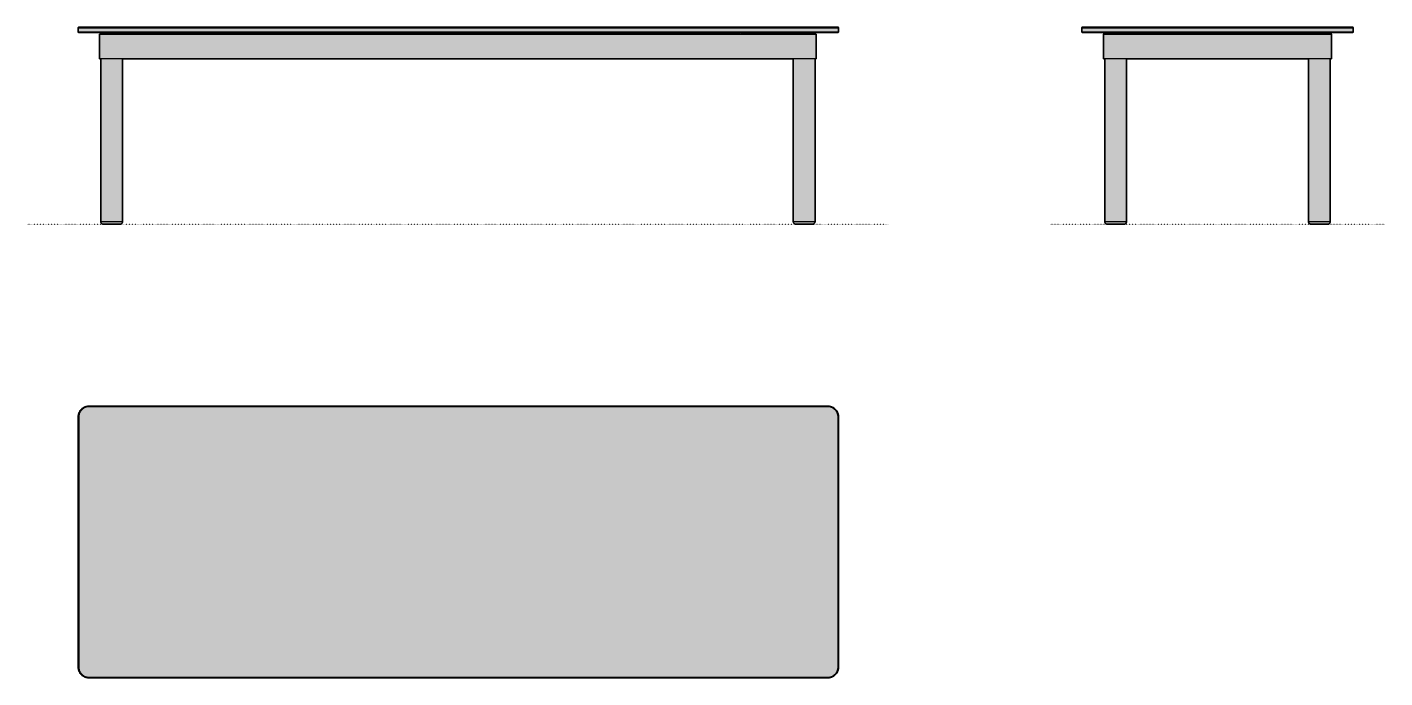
# Model space of a CAD drawing. Header units: millimetres. Extents: x 0 to 2500, y -835 to 363.
import ezdxf

# ---------------------------------------------------------------- set-up
doc = ezdxf.new("R2010")
doc.units = ezdxf.units.MM
doc.linetypes.add('Dots', pattern=[1, 0, -1])
doc.layers.add('Blocks', color=7, linetype='Continuous')
doc.layers.add('Blocks$Fill', color=7, linetype='Continuous', true_color=0xffffff)
for name, color, linetype, lineweight, true_color in [('Blocks$Inner', 7, 'Continuous', 25, 0x007f00), ('Blocks$Outline', 7, 'Continuous', 35, 0xff3f3f), ('Groud', 7, 'Dots', 25, 0x243775)]:
    doc.layers.add(name, color=color, linetype=linetype, lineweight=lineweight, true_color=true_color)

# ---------------------------------------------------------------- blocks, each defined once
blk = doc.blocks.new('Kofi Coffee Table Top')
at = {"layer": 'Blocks$Fill'}
blk.add_hatch(color=256, dxfattribs=at).paths.add_polyline_path([(173.4, -274), (1533.4, -274), (1533.9, -274), (1534.3, -274), (1534.8, -274), (1535.2, -274), (1535.7, -273.9), (1536.2, -273.9), (1536.6, -273.8), (1537.1, -273.7), (1537.5, -273.6), (1538, -273.5), (1538.5, -273.4), (1538.9, -273.3), (1539.4, -273.1), (1539.9, -273), (1540.3, -272.8), (1540.8, -272.6), (1541.3, -272.4), (1541.7, -272.2), (1542.2, -272), (1542.6, -271.8), (1543.1, -271.6), (1543.5, -271.3), (1544, -271), (1544.4, -270.8), (1544.8, -270.5), (1545.2, -270.2), (1545.6, -269.9), (1546.1, -269.6), (1546.4, -269.2), (1546.8, -268.9), (1547.2, -268.5), (1547.6, -268.2), (1547.9, -267.8), (1548.3, -267.4), (1548.6, -267), (1549, -266.6), (1549.3, -266.2), (1549.6, -265.8), (1549.9, -265.4), (1550.2, -265), (1550.5, -264.5), (1550.7, -264.1), (1551, -263.7), (1551.2, -263.2), (1551.4, -262.8), (1551.7, -262.3), (1551.9, -261.9), (1552, -261.4), (1552.2, -260.9), (1552.4, -260.5), (1552.5, -260), (1552.7, -259.5), (1552.8, -259.1), (1552.9, -258.6), (1553, -258.1), (1553.1, -257.7), (1553.2, -257.2), (1553.3, -256.7), (1553.3, -256.3), (1553.4, -255.8), (1553.4, -255.4), (1553.4, -254.9), (1553.4, -254.5), (1553.4, -254), (1553.4, 206), (1553.4, 206.4), (1553.4, 206.9), (1553.4, 207.3), (1553.4, 207.8), (1553.3, 208.2), (1553.3, 208.7), (1553.2, 209.1), (1553.1, 209.6), (1553, 210.1), (1552.9, 210.5), (1552.8, 211), (1552.7, 211.5), (1552.5, 211.9), (1552.4, 212.4), (1552.2, 212.9), (1552, 213.3), (1551.9, 213.8), (1551.7, 214.2), (1551.4, 214.7), (1551.2, 215.2), (1551, 215.6), (1550.7, 216), (1550.5, 216.5), (1550.2, 216.9), (1549.9, 217.3), (1549.6, 217.8), (1549.3, 218.2), (1549, 218.6), (1548.6, 219), (1548.3, 219.4), (1547.9, 219.7), (1547.6, 220.1), (1547.2, 220.5), (1546.8, 220.8), (1546.4, 221.2), (1546.1, 221.5), (1545.6, 221.8), (1545.2, 222.1), (1544.8, 222.4), (1544.4, 222.7), (1544, 223), (1543.5, 223.2), (1543.1, 223.5), (1542.6, 223.7), (1542.2, 224), (1541.7, 224.2), (1541.3, 224.4), (1540.8, 224.6), (1540.3, 224.7), (1539.9, 224.9), (1539.4, 225.1), (1538.9, 225.2), (1538.5, 225.3), (1538, 225.4), (1537.5, 225.5), (1537.1, 225.6), (1536.6, 225.7), (1536.2, 225.8), (1535.7, 225.8), (1535.2, 225.9), (1534.8, 225.9), (1534.3, 225.9), (1533.9, 226), (1533.4, 226), (173.4, 226), (173, 226), (172.6, 225.9), (172.1, 225.9), (171.6, 225.9), (171.2, 225.8), (170.7, 225.8), (170.3, 225.7), (169.8, 225.6), (169.3, 225.5), (168.9, 225.4), (168.4, 225.3), (167.9, 225.2), (167.5, 225.1), (167, 224.9), (166.5, 224.7), (166.1, 224.6), (165.6, 224.4), (165.2, 224.2), (164.7, 224), (164.3, 223.7), (163.8, 223.5), (163.4, 223.2), (162.9, 223), (162.5, 222.7), (162.1, 222.4), (161.7, 222.1), (161.2, 221.8), (160.8, 221.5), (160.4, 221.2), (160.1, 220.8), (159.7, 220.5), (159.3, 220.1), (158.9, 219.7), (158.6, 219.4), (158.2, 219), (157.9, 218.6), (157.6, 218.2), (157.3, 217.8), (157, 217.3), (156.7, 216.9), (156.4, 216.5), (156.2, 216), (155.9, 215.6), (155.7, 215.2), (155.5, 214.7), (155.2, 214.2), (155, 213.8), (154.8, 213.3), (154.7, 212.9), (154.5, 212.4), (154.4, 211.9), (154.2, 211.5), (154.1, 211), (154, 210.5), (153.9, 210.1), (153.8, 209.6), (153.7, 209.1), (153.6, 208.7), (153.6, 208.2), (153.5, 207.8), (153.5, 207.3), (153.5, 206.9), (153.5, 206.4), (153.4, 206), (153.4, -254), (153.5, -254.5), (153.5, -254.9), (153.5, -255.4), (153.5, -255.8), (153.6, -256.3), (153.6, -256.7), (153.7, -257.2), (153.8, -257.7), (153.9, -258.1), (154, -258.6), (154.1, -259.1), (154.2, -259.5), (154.4, -260), (154.5, -260.5), (154.7, -260.9), (154.8, -261.4), (155, -261.9), (155.2, -262.3), (155.5, -262.8), (155.7, -263.2), (155.9, -263.7), (156.2, -264.1), (156.4, -264.5), (156.7, -265), (157, -265.4), (157.3, -265.8), (157.6, -266.2), (157.9, -266.6), (158.2, -267), (158.6, -267.4), (158.9, -267.8), (159.3, -268.2), (159.7, -268.5), (160.1, -268.9), (160.4, -269.2), (160.8, -269.6), (161.2, -269.9), (161.7, -270.2), (162.1, -270.5), (162.5, -270.8), (162.9, -271), (163.4, -271.3), (163.8, -271.6), (164.3, -271.8), (164.7, -272), (165.2, -272.2), (165.6, -272.4), (166.1, -272.6), (166.5, -272.8), (167, -273), (167.5, -273.1), (167.9, -273.3), (168.4, -273.4), (168.9, -273.5), (169.3, -273.6), (169.8, -273.7), (170.3, -273.8), (170.7, -273.9), (171.2, -273.9), (171.6, -274), (172.1, -274), (172.6, -274), (173, -274)], flags=0)
at = {"layer": 'Blocks$Inner'}
for points, weights in [([(173.4, 226), (153.4, 226), (153.4, 206)], [1, 0.707106781187, 1]), ([(1553.4, 206), (1553.4, 226), (1533.4, 226)], [1, 0.707106781186, 1]), ([(173.4, 225), (154.4, 225), (154.4, 206)], [1, 0.707106781187, 1]), ([(1552.4, 206), (1552.4, 225), (1533.4, 225)], [1, 0.707106781186, 1]), ([(153.4, -254), (153.4, -274), (173.4, -274)], [1, 0.707106781187, 1]), ([(154.4, -254), (154.4, -273), (173.4, -273)], [1, 0.707106781187, 1]), ([(1533.4, -273), (1552.4, -273), (1552.4, -254)], [1, 0.707106781187, 1]), ([(1533.4, -274), (1553.4, -274), (1553.4, -254)], [1, 0.707106781187, 1])]:
    blk.add_rational_spline(points, weights, degree=2, dxfattribs=at)
for points in [[(1533.4, 226), (853.4, 226), (173.4, 226)], [(173.4, 226), (173.4, 225.5), (173.4, 225)], [(1533.4, 226), (1533.4, 225.5), (1533.4, 225)], [(153.4, 206), (153.9, 206), (154.4, 206)], [(153.4, 206), (153.4, -24), (153.4, -254)], [(154.4, 206), (154.4, -24), (154.4, -254)], [(1533.4, 225), (853.4, 225), (173.4, 225)], [(1553.4, 206), (1552.9, 206), (1552.4, 206)], [(1552.4, -254), (1552.4, -24), (1552.4, 206)], [(1553.4, -254), (1553.4, -24), (1553.4, 206)], [(154.4, -254), (153.9, -254), (153.4, -254)], [(173.4, -273), (173.4, -273.5), (173.4, -274)], [(173.4, -273), (853.4, -273), (1533.4, -273)], [(173.4, -274), (853.4, -274), (1533.4, -274)], [(1533.4, -274), (1533.4, -273.5), (1533.4, -273)], [(1553.4, -254), (1552.9, -254), (1552.4, -254)]]:
    blk.add_open_spline(points, degree=2, dxfattribs=at)
at = {"layer": 'Blocks$Outline'}
for points in [[(1533.4, 226), (173.4, 226)], [(153.4, 206), (153.4, -254)], [(1553.4, -254), (1553.4, 206)], [(173.4, -274), (1533.4, -274)]]:
    blk.add_lwpolyline(points, dxfattribs=at)
for points, weights in [([(173.4, 226), (153.4, 226), (153.4, 206)], [1, 0.707106781187, 1]), ([(1553.4, 206), (1553.4, 226), (1533.4, 226)], [1, 0.707106781186, 1]), ([(153.4, -254), (153.4, -274), (173.4, -274)], [1, 0.707106781187, 1]), ([(1533.4, -274), (1553.4, -274), (1553.4, -254)], [1, 0.707106781187, 1])]:
    blk.add_rational_spline(points, weights, degree=2, dxfattribs=at)
blk = doc.blocks.new('Kofi Coffee Table Side')
at = {"layer": 'Blocks$Fill'}
h = blk.add_hatch(color=256, dxfattribs=at)
h.paths.add_polyline_path([(510.6, 0), (510.6, 0), (510.6, 0), (510.6, 0), (510.6, 0), (510.6, 0), (510.4, 0), (509.6, 0), (506.2, 0), (495.6, 0), (485, 0), (481.7, 0), (480.9, 0), (480.7, 0), (480.6, 0), (480.6, 0), (480.6, 0), (480.6, 0), (480.6, 0), (480.6, 0), (480.5, 0), (480.4, 0), (480.2, 0), (480.1, 0), (480, 0), (479.9, 0), (479.8, 0.1), (479.7, 0.1), (479.6, 0.1), (479.4, 0.1), (479.3, 0.2), (479.2, 0.2), (479.1, 0.2), (479, 0.3), (478.9, 0.3), (478.7, 0.4), (478.6, 0.4), (478.5, 0.4), (478.4, 0.5), (478.3, 0.6), (478.2, 0.6), (478.1, 0.7), (478, 0.7), (477.8, 0.8), (477.7, 0.9), (477.6, 1), (477.5, 1), (477.4, 1.1), (477.3, 1.2), (477.2, 1.3), (477.1, 1.4), (477, 1.5), (477, 1.6), (476.9, 1.7), (476.8, 1.7), (476.7, 1.8), (476.6, 1.9), (476.5, 2.1), (476.5, 2.2), (476.4, 2.3), (476.3, 2.4), (476.3, 2.5), (476.2, 2.6), (476.1, 2.7), (476.1, 2.8), (476, 2.9), (476, 3), (475.9, 3.2), (475.9, 3.3), (475.8, 3.4), (475.8, 3.5), (475.8, 3.6), (475.7, 3.7), (475.7, 3.9), (475.7, 4), (475.7, 4.1), (475.6, 4.2), (475.6, 4.3), (475.6, 4.4), (475.6, 4.6), (475.6, 4.7), (475.6, 4.8), (475.6, 4.9), (475.6, 5), (475.6, 5), (475.6, 5), (475.6, 5), (475.6, 5), (475.6, 5), (475.6, 5), (475.6, 5), (475.6, 5), (475.6, 5), (475.6, 304.8), (308.1, 304.8), (140.5, 304.8), (140.5, 5), (140.5, 4.9), (140.5, 4.8), (140.5, 4.7), (140.5, 4.6), (140.5, 4.4), (140.5, 4.3), (140.5, 4.2), (140.5, 4.1), (140.4, 4), (140.4, 3.9), (140.4, 3.7), (140.3, 3.6), (140.3, 3.5), (140.3, 3.4), (140.2, 3.3), (140.2, 3.2), (140.1, 3), (140.1, 2.9), (140, 2.8), (140, 2.7), (139.9, 2.6), (139.9, 2.5), (139.8, 2.4), (139.7, 2.3), (139.7, 2.2), (139.6, 2.1), (139.5, 1.9), (139.4, 1.8), (139.3, 1.7), (139.3, 1.7), (139.2, 1.6), (139.1, 1.5), (139, 1.4), (138.9, 1.3), (138.8, 1.2), (138.7, 1.1), (138.6, 1), (138.5, 1), (138.4, 0.9), (138.3, 0.8), (138.2, 0.7), (138.1, 0.7), (137.9, 0.6), (137.8, 0.6), (137.7, 0.5), (137.6, 0.4), (137.5, 0.4), (137.4, 0.4), (137.3, 0.3), (137.1, 0.3), (137, 0.2), (136.9, 0.2), (136.8, 0.2), (136.7, 0.1), (136.6, 0.1), (136.4, 0.1), (136.3, 0.1), (136.2, 0), (136.1, 0), (136, 0), (135.9, 0), (135.8, 0), (135.6, 0), (135.5, 0), (135.5, 0), (135.5, 0), (135.5, 0), (135.5, 0), (135.5, 0), (135.3, 0), (134.5, 0), (131.1, 0), (120.5, 0), (109.9, 0), (106.6, 0), (105.8, 0), (105.6, 0), (105.6, 0), (105.5, 0), (105.5, 0), (105.5, 0), (105.5, 0), (105.5, 0), (105.4, 0), (105.3, 0), (105.2, 0), (105.1, 0), (104.9, 0), (104.8, 0), (104.7, 0.1), (104.6, 0.1), (104.5, 0.1), (104.4, 0.1), (104.2, 0.2), (104.1, 0.2), (104, 0.2), (103.9, 0.3), (103.8, 0.3), (103.7, 0.4), (103.5, 0.4), (103.4, 0.4), (103.3, 0.5), (103.2, 0.6), (103.1, 0.6), (103, 0.7), (102.9, 0.7), (102.8, 0.8), (102.7, 0.9), (102.6, 1), (102.5, 1), (102.4, 1.1), (102.3, 1.2), (102.2, 1.3), (102.1, 1.4), (102, 1.5), (101.9, 1.6), (101.8, 1.7), (101.7, 1.7), (101.6, 1.8), (101.5, 1.9), (101.5, 2.1), (101.4, 2.2), (101.3, 2.3), (101.2, 2.4), (101.2, 2.5), (101.1, 2.6), (101.1, 2.7), (101, 2.8), (101, 2.9), (100.9, 3), (100.9, 3.2), (100.8, 3.3), (100.8, 3.4), (100.7, 3.5), (100.7, 3.6), (100.7, 3.7), (100.6, 3.9), (100.6, 4), (100.6, 4.1), (100.6, 4.2), (100.5, 4.3), (100.5, 4.4), (100.5, 4.6), (100.5, 4.7), (100.5, 4.8), (100.5, 4.9), (100.5, 5), (100.5, 5), (100.5, 5), (100.5, 5), (100.5, 5), (100.5, 5), (100.5, 5), (100.5, 5), (100.5, 5), (100.5, 5), (100.5, 304.8), (98.1, 304.8), (98.1, 349.8), (98.6, 349.8), (98.6, 352.3), (98.6, 352.3), (98.6, 352.3), (98.6, 352.3), (98.6, 352.3), (98.6, 352.3), (98.6, 352.4), (98.6, 352.4), (98.6, 352.4), (98.6, 352.4), (98.6, 352.4), (98.6, 352.4), (98.6, 352.4), (98.6, 352.4), (98.6, 352.5), (98.6, 352.5), (98.6, 352.5), (98.6, 352.5), (98.6, 352.5), (98.6, 352.5), (98.6, 352.5), (98.6, 352.5), (98.6, 352.5), (98.7, 352.6), (98.7, 352.6), (98.7, 352.6), (98.7, 352.6), (98.7, 352.6), (98.7, 352.6), (98.7, 352.6), (98.7, 352.6), (98.7, 352.6), (98.7, 352.6), (98.7, 352.7), (98.7, 352.7), (98.8, 352.7), (98.8, 352.7), (98.8, 352.7), (98.8, 352.7), (98.8, 352.7), (98.8, 352.7), (98.8, 352.7), (98.8, 352.7), (98.8, 352.7), (98.8, 352.7), (98.8, 352.7), (98.9, 352.7), (98.9, 352.7), (98.9, 352.8), (98.9, 352.8), (98.9, 352.8), (98.9, 352.8), (98.9, 352.8), (98.9, 352.8), (98.9, 352.8), (99, 352.8), (99, 352.8), (99, 352.8), (99, 352.8), (99, 352.8), (99, 352.8), (99, 352.8), (99, 352.8), (99, 352.8), (99.1, 352.8), (78.1, 352.8), (64.6, 352.8), (60.4, 352.8), (59.4, 352.8), (59.2, 352.8), (59.1, 352.8), (59.1, 352.8), (59.1, 352.8), (59.1, 352.8), (59.1, 352.8), (58.1, 353.8), (58.1, 361.8), (59.1, 362.8), (59.1, 362.8), (59.1, 362.8), (59.1, 362.8), (59.1, 362.8), (59.2, 362.8), (59.4, 362.8), (60.4, 362.8), (64.6, 362.8), (78.1, 362.8), (538.1, 362.8), (551.5, 362.8), (555.7, 362.8), (556.8, 362.8), (557, 362.8), (557.1, 362.8), (557.1, 362.8), (557.1, 362.8), (557.1, 362.8), (557.1, 362.8), (558.1, 361.8), (558.1, 353.8), (557.1, 352.8), (557.1, 352.8), (557.1, 352.8), (557.1, 352.8), (557.1, 352.8), (557, 352.8), (556.8, 352.8), (555.7, 352.8), (551.5, 352.8), (538.1, 352.8), (517.1, 352.8), (517.1, 352.8), (517.1, 352.8), (517.1, 352.8), (517.1, 352.8), (517.2, 352.8), (517.2, 352.8), (517.2, 352.8), (517.2, 352.8), (517.2, 352.8), (517.2, 352.8), (517.2, 352.8), (517.2, 352.8), (517.2, 352.8), (517.3, 352.8), (517.3, 352.8), (517.3, 352.8), (517.3, 352.7), (517.3, 352.7), (517.3, 352.7), (517.3, 352.7), (517.3, 352.7), (517.3, 352.7), (517.3, 352.7), (517.4, 352.7), (517.4, 352.7), (517.4, 352.7), (517.4, 352.7), (517.4, 352.7), (517.4, 352.7), (517.4, 352.7), (517.4, 352.7), (517.4, 352.6), (517.4, 352.6), (517.4, 352.6), (517.5, 352.6), (517.5, 352.6), (517.5, 352.6), (517.5, 352.6), (517.5, 352.6), (517.5, 352.6), (517.5, 352.6), (517.5, 352.5), (517.5, 352.5), (517.5, 352.5), (517.5, 352.5), (517.5, 352.5), (517.5, 352.5), (517.5, 352.5), (517.5, 352.5), (517.6, 352.5), (517.6, 352.4), (517.6, 352.4), (517.6, 352.4), (517.6, 352.4), (517.6, 352.4), (517.6, 352.4), (517.6, 352.4), (517.6, 352.4), (517.6, 352.3), (517.6, 352.3), (517.6, 352.3), (517.6, 352.3), (517.6, 352.3), (517.6, 352.3), (517.6, 349.8), (518.1, 349.8), (518.1, 304.8), (515.6, 304.8), (515.6, 5), (515.6, 4.9), (515.6, 4.8), (515.6, 4.7), (515.6, 4.6), (515.6, 4.4), (515.6, 4.3), (515.6, 4.2), (515.5, 4.1), (515.5, 4), (515.5, 3.9), (515.5, 3.7), (515.4, 3.6), (515.4, 3.5), (515.3, 3.4), (515.3, 3.3), (515.3, 3.2), (515.2, 3), (515.2, 2.9), (515.1, 2.8), (515.1, 2.7), (515, 2.6), (514.9, 2.5), (514.9, 2.4), (514.8, 2.3), (514.7, 2.2), (514.7, 2.1), (514.6, 1.9), (514.5, 1.8), (514.4, 1.7), (514.3, 1.7), (514.2, 1.6), (514.2, 1.5), (514.1, 1.4), (514, 1.3), (513.9, 1.2), (513.8, 1.1), (513.7, 1), (513.6, 1), (513.5, 0.9), (513.4, 0.8), (513.2, 0.7), (513.1, 0.7), (513, 0.6), (512.9, 0.6), (512.8, 0.5), (512.7, 0.4), (512.6, 0.4), (512.5, 0.4), (512.3, 0.3), (512.2, 0.3), (512.1, 0.2), (512, 0.2), (511.9, 0.2), (511.8, 0.1), (511.6, 0.1), (511.5, 0.1), (511.4, 0.1), (511.3, 0), (511.2, 0), (511.1, 0), (511, 0), (510.8, 0), (510.7, 0)], flags=0)
h.paths.add_polyline_path([(104.6, 352.3), (104.6, 349.8), (308.1, 349.8), (511.6, 349.8), (511.6, 352.3), (511.6, 352.3), (511.6, 352.3), (511.6, 352.3), (511.6, 352.3), (511.6, 352.3), (511.6, 352.4), (511.6, 352.4), (511.6, 352.4), (511.6, 352.4), (511.6, 352.4), (511.6, 352.4), (511.6, 352.4), (511.6, 352.4), (511.6, 352.5), (511.6, 352.5), (511.6, 352.5), (511.6, 352.5), (511.6, 352.5), (511.6, 352.5), (511.6, 352.5), (511.6, 352.5), (511.6, 352.5), (511.7, 352.6), (511.7, 352.6), (511.7, 352.6), (511.7, 352.6), (511.7, 352.6), (511.7, 352.6), (511.7, 352.6), (511.7, 352.6), (511.7, 352.6), (511.7, 352.6), (511.7, 352.7), (511.7, 352.7), (511.8, 352.7), (511.8, 352.7), (511.8, 352.7), (511.8, 352.7), (511.8, 352.7), (511.8, 352.7), (511.8, 352.7), (511.8, 352.7), (511.8, 352.7), (511.8, 352.7), (511.8, 352.7), (511.9, 352.7), (511.9, 352.7), (511.9, 352.8), (511.9, 352.8), (511.9, 352.8), (511.9, 352.8), (511.9, 352.8), (511.9, 352.8), (511.9, 352.8), (512, 352.8), (512, 352.8), (512, 352.8), (512, 352.8), (512, 352.8), (512, 352.8), (512, 352.8), (512, 352.8), (512, 352.8), (512.1, 352.8), (104.1, 352.8), (104.1, 352.8), (104.1, 352.8), (104.1, 352.8), (104.1, 352.8), (104.2, 352.8), (104.2, 352.8), (104.2, 352.8), (104.2, 352.8), (104.2, 352.8), (104.2, 352.8), (104.2, 352.8), (104.2, 352.8), (104.2, 352.8), (104.3, 352.8), (104.3, 352.8), (104.3, 352.8), (104.3, 352.7), (104.3, 352.7), (104.3, 352.7), (104.3, 352.7), (104.3, 352.7), (104.3, 352.7), (104.3, 352.7), (104.4, 352.7), (104.4, 352.7), (104.4, 352.7), (104.4, 352.7), (104.4, 352.7), (104.4, 352.7), (104.4, 352.7), (104.4, 352.7), (104.4, 352.6), (104.4, 352.6), (104.4, 352.6), (104.5, 352.6), (104.5, 352.6), (104.5, 352.6), (104.5, 352.6), (104.5, 352.6), (104.5, 352.6), (104.5, 352.6), (104.5, 352.5), (104.5, 352.5), (104.5, 352.5), (104.5, 352.5), (104.5, 352.5), (104.5, 352.5), (104.5, 352.5), (104.5, 352.5), (104.6, 352.5), (104.6, 352.4), (104.6, 352.4), (104.6, 352.4), (104.6, 352.4), (104.6, 352.4), (104.6, 352.4), (104.6, 352.4), (104.6, 352.4), (104.6, 352.3), (104.6, 352.3), (104.6, 352.3), (104.6, 352.3), (104.6, 352.3)], flags=0)
at = {"layer": 'Blocks$Inner'}
for points, weights in [([(58.1, 361.8), (58.1, 361.8), (78.1, 361.8)], [1, 0.707106781187, 1]), ([(78.1, 353.8), (58.1, 353.8), (58.1, 353.8)], [1, 0.707106781187, 1]), ([(59.1, 362.8), (59.1, 362.8), (78.1, 362.8)], [1, 0.707106781187, 1]), ([(78.1, 352.8), (59.1, 352.8), (59.1, 352.8)], [1, 0.707106781187, 1]), ([(98.6, 352.3), (98.6, 352.3), (101.6, 352.3)], [1, 0.707106781186, 1]), ([(101.6, 352.8), (101.6, 352.8), (101.6, 352.3)], [1, 0.707106781187, 1]), ([(101.6, 352.3), (104.6, 352.3), (104.6, 352.3)], [1, 0.707106781186, 1]), ([(511.6, 352.3), (511.6, 352.3), (514.6, 352.3)], [1, 0.707106781187, 1]), ([(514.6, 352.3), (514.6, 352.8), (514.6, 352.8)], [1, 0.707106781187, 1]), ([(514.6, 352.3), (517.6, 352.3), (517.6, 352.3)], [1, 0.707106781187, 1]), ([(538.1, 362.8), (557.1, 362.8), (557.1, 362.8)], [1, 0.707106781186, 1]), ([(538.1, 361.8), (558.1, 361.8), (558.1, 361.8)], [1, 0.707106781186, 1]), ([(558.1, 353.8), (558.1, 353.8), (538.1, 353.8)], [1, 0.707106781186, 1]), ([(557.1, 352.8), (557.1, 352.8), (538.1, 352.8)], [1, 0.707106781186, 1]), ([(100.5, 5), (100.5, 5), (100.5, 5)], [1, 0.987715745892, 0.976461921234]), ([(100.5, 5), (100.5, 5), (120.5, 5)], [1, 0.707106781187, 1]), ([(120.5, 0), (105.5, 0), (105.5, 0)], [1, 0.707106781187, 1]), ([(120.5, 5), (140.5, 5), (140.5, 5)], [1, 0.707106781187, 1]), ([(135.5, 0), (135.5, 0), (120.5, 0)], [1, 0.707106781187, 1]), ([(475.6, 5), (475.6, 5), (475.6, 5)], [1, 0.987672213761, 0.976382173047]), ([(475.6, 5), (475.6, 5), (495.6, 5)], [1, 0.707106781187, 1]), ([(495.6, 0), (480.6, 0), (480.6, 0)], [1, 0.707106781187, 1]), ([(495.6, 5), (515.6, 5), (515.6, 5)], [1, 0.707106781187, 1]), ([(510.6, 0), (510.6, 0), (495.6, 0)], [1, 0.707106781187, 1])]:
    blk.add_rational_spline(points, weights, degree=2, dxfattribs=at)
for points in [[(58.1, 361.8), (58.6, 362.3), (59.1, 362.8)], [(58.1, 353.8), (58.1, 357.8), (58.1, 361.8)], [(59.1, 352.8), (58.6, 353.3), (58.1, 353.8)], [(78.1, 362.8), (308.1, 362.8), (538.1, 362.8)], [(78.1, 361.8), (308.1, 361.8), (538.1, 361.8)], [(538.1, 353.8), (308.1, 353.8), (78.1, 353.8)], [(99.1, 352.8), (88.6, 352.8), (78.1, 352.8)], [(98.6, 349.8), (98.6, 351), (98.6, 352.3)], [(99.1, 352.8), (101.6, 352.8), (104.1, 352.8)], [(512.1, 352.8), (308.1, 352.8), (104.1, 352.8)], [(104.6, 352.3), (104.6, 351), (104.6, 349.8)], [(511.6, 352.3), (511.6, 351), (511.6, 349.8)], [(517.1, 352.8), (514.6, 352.8), (512.1, 352.8)], [(538.1, 352.8), (527.6, 352.8), (517.1, 352.8)], [(517.6, 352.3), (517.6, 351), (517.6, 349.8)], [(557.1, 362.8), (557.6, 362.3), (558.1, 361.8)], [(558.1, 353.8), (557.6, 353.3), (557.1, 352.8)], [(558.1, 361.8), (558.1, 357.8), (558.1, 353.8)], [(98.1, 304.8), (98.1, 327.3), (98.1, 349.8)], [(98.1, 349.8), (98.3, 349.8), (98.6, 349.8)], [(98.6, 349.8), (101.6, 349.8), (104.6, 349.8)], [(104.6, 349.8), (206.3, 349.8), (308.1, 349.8)], [(308.1, 349.8), (409.8, 349.8), (511.6, 349.8)], [(511.6, 349.8), (514.6, 349.8), (517.6, 349.8)], [(517.6, 349.8), (517.8, 349.8), (518.1, 349.8)], [(518.1, 349.8), (518.1, 327.3), (518.1, 304.8)], [(100.5, 304.8), (99.3, 304.8), (98.1, 304.8)], [(100.5, 5), (100.5, 154.9), (100.5, 304.8)], [(140.5, 304.8), (120.5, 304.8), (100.5, 304.8)], [(140.5, 5), (140.5, 154.9), (140.5, 304.8)], [(308.1, 304.8), (224.3, 304.8), (140.5, 304.8)], [(475.6, 304.8), (391.8, 304.8), (308.1, 304.8)], [(475.6, 5), (475.6, 154.9), (475.6, 304.8)], [(515.6, 304.8), (495.6, 304.8), (475.6, 304.8)], [(515.6, 304.8), (515.6, 154.9), (515.6, 5)], [(518.1, 304.8), (516.8, 304.8), (515.6, 304.8)]]:
    blk.add_open_spline(points, degree=2, dxfattribs=at)
for points, weights, knots in [([(98.6, 352.3), (98.6, 352.5), (98.7, 352.6), (98.9, 352.8), (99.1, 352.8)], [1, 0.853553390593, 0.853553390593, 0.853553390593, 0.999884884291], [413.9470019, 413.9470019, 413.9470019, 414.3612969, 414.3612969, 414.775429, 414.775429, 414.775429]), ([(104.1, 352.8), (104.3, 352.8), (104.4, 352.6), (104.6, 352.5), (104.6, 352.3)], [1, 0.853553390593, 0.853553390593, 0.853553390593, 1], [419.775707, 419.775707, 419.775707, 420.1899206, 420.1899206, 420.6041341, 420.6041341, 420.6041341]), ([(512.1, 352.8), (511.9, 352.8), (511.7, 352.6), (511.6, 352.5), (511.6, 352.3)], [1, 0.853553390593, 0.853553390593, 0.853553390593, 1], [584.5342784, 584.5342784, 584.5342784, 584.948492, 584.948492, 585.3627055, 585.3627055, 585.3627055]), ([(517.1, 352.8), (517.3, 352.8), (517.4, 352.6), (517.6, 352.5), (517.6, 352.3)], [1, 0.853553390593, 0.853553390593, 0.853553390593, 1], [0, 0, 0, 0.4142136, 0.4142136, 0.8284271, 0.8284271, 0.8284271]), ([(105.5, 0), (103.5, 0), (102, 1.5), (100.5, 2.9), (100.5, 5)], [1, 0.853553390593, 0.853553390593, 0.853553390593, 1], [55.407863, 55.407863, 55.407863, 59.549999, 59.549999, 63.692135, 63.692135, 63.692135]), ([(105.5, 0), (103.4, 0), (102, 1.5), (100.5, 2.9), (100.5, 5)], [1, 0.853553390593, 0.853553390593, 0.853553390593, 1], [-8.284271, -8.284271, -8.284271, -4.142136, -4.142136, 0, 0, 0]), ([(140.5, 5), (140.5, 2.9), (139.1, 1.5), (137.6, 0), (135.5, 0)], [1, 0.853553390593, 0.853553390593, 0.853553390593, 1], [0, 0, 0, 4.142136, 4.142136, 8.284271, 8.284271, 8.284271]), ([(480.6, 0), (478.5, 0), (477, 1.5), (475.6, 2.9), (475.6, 5)], [1, 0.853553390593, 0.853553390593, 0.853553390593, 1], [-8.284271, -8.284271, -8.284271, -4.142136, -4.142136, 0, 0, 0]), ([(480.6, 0), (478.5, 0), (477.1, 1.5), (475.6, 2.9), (475.6, 5)], [1, 0.853553390593, 0.853553390593, 0.853553390593, 1], [355.200757, 355.200757, 355.200757, 359.342892, 359.342892, 363.485028, 363.485028, 363.485028]), ([(515.6, 5), (515.6, 2.9), (514.2, 1.5), (512.7, 0), (510.6, 0)], [1, 0.853553390593, 0.853553390593, 0.853553390593, 1], [299.792893, 299.792893, 299.792893, 303.935029, 303.935029, 308.077164, 308.077164, 308.077164])]:
    blk.add_rational_spline(points, weights, degree=2, knots=knots, dxfattribs=at)
at = {"layer": 'Blocks$Outline'}
for points in [[(58.1, 361.8), (59.1, 362.8)], [(58.1, 353.8), (58.1, 361.8)], [(59.1, 352.8), (58.1, 353.8)], [(78.1, 362.8), (538.1, 362.8)], [(99.1, 352.8), (78.1, 352.8)], [(98.6, 349.8), (98.6, 352.3)], [(512.1, 352.8), (104.1, 352.8)], [(104.6, 352.3), (104.6, 349.8)], [(511.6, 349.8), (511.6, 352.3)], [(538.1, 352.8), (517.1, 352.8)], [(517.6, 352.3), (517.6, 349.8)], [(557.1, 362.8), (558.1, 361.8)], [(558.1, 353.8), (557.1, 352.8)], [(558.1, 361.8), (558.1, 353.8)], [(98.1, 304.8), (98.1, 349.8)], [(98.1, 349.8), (98.6, 349.8)], [(104.6, 349.8), (308.1, 349.8)], [(308.1, 349.8), (511.6, 349.8)], [(517.6, 349.8), (518.1, 349.8)], [(518.1, 349.8), (518.1, 304.8)], [(100.5, 304.8), (98.1, 304.8)], [(100.5, 5), (100.5, 304.8)], [(308.1, 304.8), (140.5, 304.8)], [(140.5, 304.8), (140.5, 5)], [(475.6, 304.8), (308.1, 304.8)], [(475.6, 5), (475.6, 304.8)], [(518.1, 304.8), (515.6, 304.8)], [(515.6, 304.8), (515.6, 5)]]:
    blk.add_lwpolyline(points, dxfattribs=at)
for points, weights in [([(59.1, 362.8), (59.1, 362.8), (78.1, 362.8)], [1, 0.707106781187, 1]), ([(78.1, 352.8), (59.1, 352.8), (59.1, 352.8)], [1, 0.707106781187, 1]), ([(538.1, 362.8), (557.1, 362.8), (557.1, 362.8)], [1, 0.707106781186, 1]), ([(557.1, 352.8), (557.1, 352.8), (538.1, 352.8)], [1, 0.707106781186, 1]), ([(100.5, 5), (100.5, 5), (100.5, 5)], [1, 0.987715745892, 0.976461921234]), ([(120.5, 0), (105.5, 0), (105.5, 0)], [1, 0.707106781187, 1]), ([(105.5, 0), (105.5, 0), (105.5, 0)], [1, 0.998494700581, 0.997004873875]), ([(135.5, 0), (135.5, 0), (120.5, 0)], [1, 0.707106781187, 1]), ([(475.6, 5), (475.6, 5), (475.6, 5)], [1, 0.987672213761, 0.976382173047]), ([(495.6, 0), (480.6, 0), (480.6, 0)], [1, 0.707106781187, 1]), ([(480.6, 0), (480.6, 0), (480.6, 0)], [1, 0.998494700581, 0.997004873874]), ([(510.6, 0), (510.6, 0), (495.6, 0)], [1, 0.707106781187, 1])]:
    blk.add_rational_spline(points, weights, degree=2, dxfattribs=at)
for points, weights, knots in [([(98.6, 352.3), (98.6, 352.5), (98.7, 352.6), (98.9, 352.8), (99.1, 352.8)], [1, 0.853553390593, 0.853553390593, 0.853553390593, 0.982063930497], [0, 0, 0, 0.4142136, 0.4142136, 0.8022335, 0.8022335, 0.8022335]), ([(104.1, 352.8), (104.3, 352.8), (104.4, 352.6), (104.6, 352.5), (104.6, 352.3)], [0.982266230893, 0.853553390593, 0.853553390593, 0.853553390593, 1], [0.0258883, 0.0258883, 0.0258883, 0.4142136, 0.4142136, 0.8284271, 0.8284271, 0.8284271]), ([(511.6, 352.3), (511.6, 352.5), (511.7, 352.6), (511.9, 352.8), (512.1, 352.8)], [1, 0.853553390593, 0.853553390593, 0.853553390593, 0.982266230889], [0, 0, 0, 0.4142136, 0.4142136, 0.8025388, 0.8025388, 0.8025388]), ([(517.1, 352.8), (517.3, 352.8), (517.4, 352.6), (517.6, 352.5), (517.6, 352.3)], [0.981885640999, 0.853553390593, 0.853553390593, 0.853553390593, 1], [0.0264629, 0.0264629, 0.0264629, 0.4142136, 0.4142136, 0.8284271, 0.8284271, 0.8284271]), ([(105.5, 0), (103.4, 0), (102, 1.5), (100.5, 2.9), (100.5, 5)], [1, 0.853553390593, 0.853553390593, 0.853553390593, 1], [-8.284271, -8.284271, -8.284271, -4.142136, -4.142136, 0, 0, 0]), ([(140.5, 5), (140.5, 2.9), (139.1, 1.5), (137.6, 0), (135.5, 0)], [1, 0.853553390593, 0.853553390593, 0.853553390593, 1], [0, 0, 0, 4.142136, 4.142136, 8.284271, 8.284271, 8.284271]), ([(480.6, 0), (478.5, 0), (477, 1.5), (475.6, 2.9), (475.6, 5)], [1, 0.853553390593, 0.853553390593, 0.853553390593, 1], [-8.284271, -8.284271, -8.284271, -4.142136, -4.142136, 0, 0, 0]), ([(515.6, 5), (515.6, 2.9), (514.2, 1.5), (512.7, 0), (510.6, 0)], [1, 0.853553390593, 0.853553390593, 0.853553390593, 1], [0, 0, 0, 4.142136, 4.142136, 8.284271, 8.284271, 8.284271])]:
    blk.add_rational_spline(points, weights, degree=2, knots=knots, dxfattribs=at)
blk = doc.blocks.new('Kofi Coffee Table Front')
at = {"layer": 'Blocks$Fill'}
h = blk.add_hatch(color=256, dxfattribs=at)
h.paths.add_polyline_path([(1494, 353.8), (1494, 361.8), (1493, 362.8), (1493, 362.8), (1493, 362.8), (1493, 362.8), (1493, 362.8), (1493, 362.8), (1492.7, 362.8), (1491.7, 362.8), (1487.5, 362.8), (1474, 362.8), (114, 362.8), (100.6, 362.8), (96.4, 362.8), (95.4, 362.8), (95.1, 362.8), (95.1, 362.8), (95, 362.8), (95, 362.8), (95, 362.8), (95, 362.8), (94, 361.8), (94, 353.8), (95, 352.8), (95, 352.8), (95, 352.8), (95, 352.8), (95.1, 352.8), (95.1, 352.8), (95.4, 352.8), (96.4, 352.8), (100.6, 352.8), (114, 352.8), (270.5, 352.8), (270.5, 352.8), (270.5, 352.8), (270.5, 352.8), (270.5, 352.8), (270.5, 352.8), (270.5, 352.8), (270.4, 352.8), (270.4, 352.8), (270.4, 352.8), (270.4, 352.8), (270.4, 352.8), (270.4, 352.8), (270.4, 352.8), (270.4, 352.8), (270.3, 352.8), (270.3, 352.8), (270.3, 352.7), (270.3, 352.7), (270.3, 352.7), (270.3, 352.7), (270.3, 352.7), (270.3, 352.7), (270.3, 352.7), (270.3, 352.7), (270.2, 352.7), (270.2, 352.7), (270.2, 352.7), (270.2, 352.7), (270.2, 352.7), (270.2, 352.7), (270.2, 352.6), (270.2, 352.6), (270.2, 352.6), (270.2, 352.6), (270.2, 352.6), (270.1, 352.6), (270.1, 352.6), (270.1, 352.6), (270.1, 352.6), (270.1, 352.6), (270.1, 352.5), (270.1, 352.5), (270.1, 352.5), (270.1, 352.5), (270.1, 352.5), (270.1, 352.5), (270.1, 352.5), (270.1, 352.5), (270.1, 352.5), (270.1, 352.4), (270.1, 352.4), (270.1, 352.4), (270.1, 352.4), (270.1, 352.4), (270, 352.4), (270, 352.4), (270, 352.4), (270, 352.4), (270, 352.3), (270, 352.3), (270, 352.3), (270, 352.3), (270, 352.3), (270, 352.3), (270, 349.8), (133, 349.8), (133, 304.8), (135.6, 304.8), (135.6, 5), (135.6, 4.9), (135.6, 4.8), (135.6, 4.7), (135.6, 4.6), (135.6, 4.4), (135.6, 4.3), (135.6, 4.2), (135.6, 4.1), (135.7, 4), (135.7, 3.9), (135.7, 3.7), (135.8, 3.6), (135.8, 3.5), (135.8, 3.4), (135.9, 3.3), (135.9, 3.2), (136, 3), (136, 2.9), (136.1, 2.8), (136.1, 2.7), (136.2, 2.6), (136.2, 2.5), (136.3, 2.4), (136.4, 2.3), (136.4, 2.2), (136.5, 2.1), (136.6, 1.9), (136.7, 1.8), (136.8, 1.7), (136.8, 1.7), (136.9, 1.6), (137, 1.5), (137.1, 1.4), (137.2, 1.3), (137.3, 1.2), (137.4, 1.1), (137.5, 1), (137.6, 1), (137.7, 0.9), (137.8, 0.8), (137.9, 0.7), (138, 0.7), (138.1, 0.6), (138.3, 0.6), (138.4, 0.5), (138.5, 0.4), (138.6, 0.4), (138.7, 0.4), (138.8, 0.3), (138.9, 0.3), (139.1, 0.2), (139.2, 0.2), (139.3, 0.2), (139.4, 0.1), (139.5, 0.1), (139.6, 0.1), (139.8, 0.1), (139.9, 0), (140, 0), (140.1, 0), (140.2, 0), (140.3, 0), (140.4, 0), (140.6, 0), (140.6, 0), (170.6, 0), (170.6, 0), (170.7, 0), (170.8, 0), (170.9, 0), (171, 0), (171.1, 0), (171.2, 0), (171.4, 0.1), (171.5, 0.1), (171.6, 0.1), (171.7, 0.1), (171.8, 0.2), (171.9, 0.2), (172.1, 0.2), (172.2, 0.3), (172.3, 0.3), (172.4, 0.4), (172.5, 0.4), (172.6, 0.4), (172.7, 0.5), (172.9, 0.6), (173, 0.6), (173.1, 0.7), (173.2, 0.7), (173.3, 0.8), (173.4, 0.9), (173.5, 1), (173.6, 1), (173.7, 1.1), (173.8, 1.2), (173.9, 1.3), (174, 1.4), (174.1, 1.5), (174.2, 1.6), (174.3, 1.7), (174.4, 1.7), (174.4, 1.8), (174.5, 1.9), (174.6, 2.1), (174.7, 2.2), (174.7, 2.3), (174.8, 2.4), (174.9, 2.5), (174.9, 2.6), (175, 2.7), (175.1, 2.8), (175.1, 2.9), (175.2, 3), (175.2, 3.2), (175.3, 3.3), (175.3, 3.4), (175.3, 3.5), (175.4, 3.6), (175.4, 3.7), (175.4, 3.9), (175.5, 4), (175.5, 4.1), (175.5, 4.2), (175.5, 4.3), (175.5, 4.4), (175.5, 4.6), (175.5, 4.7), (175.6, 4.8), (175.6, 4.9), (175.6, 5), (175.6, 304.8), (493, 304.8), (593.3, 304.8), (693.6, 304.8), (793, 304.8), (892.5, 304.8), (992.7, 304.8), (1093, 304.8), (1410.6, 304.8), (1410.6, 5), (1410.6, 4.9), (1410.6, 4.8), (1410.6, 4.7), (1410.6, 4.6), (1410.6, 4.4), (1410.6, 4.3), (1410.6, 4.2), (1410.7, 4.1), (1410.7, 4), (1410.7, 3.9), (1410.7, 3.7), (1410.8, 3.6), (1410.8, 3.5), (1410.8, 3.4), (1410.9, 3.3), (1410.9, 3.2), (1411, 3), (1411, 2.9), (1411.1, 2.8), (1411.1, 2.7), (1411.2, 2.6), (1411.3, 2.5), (1411.3, 2.4), (1411.4, 2.3), (1411.5, 2.2), (1411.5, 2.1), (1411.6, 1.9), (1411.7, 1.8), (1411.8, 1.7), (1411.9, 1.7), (1411.9, 1.6), (1412, 1.5), (1412.1, 1.4), (1412.2, 1.3), (1412.3, 1.2), (1412.4, 1.1), (1412.5, 1), (1412.6, 1), (1412.7, 0.9), (1412.8, 0.8), (1412.9, 0.7), (1413.1, 0.7), (1413.2, 0.6), (1413.3, 0.6), (1413.4, 0.5), (1413.5, 0.4), (1413.6, 0.4), (1413.7, 0.4), (1413.8, 0.3), (1414, 0.3), (1414.1, 0.2), (1414.2, 0.2), (1414.3, 0.2), (1414.4, 0.1), (1414.5, 0.1), (1414.7, 0.1), (1414.8, 0.1), (1414.9, 0), (1415, 0), (1415.1, 0), (1415.2, 0), (1415.3, 0), (1415.5, 0), (1415.6, 0), (1415.6, 0), (1445.6, 0), (1445.6, 0), (1445.7, 0), (1445.8, 0), (1445.9, 0), (1446, 0), (1446.1, 0), (1446.3, 0), (1446.4, 0.1), (1446.5, 0.1), (1446.6, 0.1), (1446.7, 0.1), (1446.8, 0.2), (1446.9, 0.2), (1447.1, 0.2), (1447.2, 0.3), (1447.3, 0.3), (1447.4, 0.4), (1447.5, 0.4), (1447.6, 0.4), (1447.8, 0.5), (1447.9, 0.6), (1448, 0.6), (1448.1, 0.7), (1448.2, 0.7), (1448.3, 0.8), (1448.4, 0.9), (1448.5, 1), (1448.6, 1), (1448.7, 1.1), (1448.8, 1.2), (1448.9, 1.3), (1449, 1.4), (1449.1, 1.5), (1449.2, 1.6), (1449.3, 1.7), (1449.4, 1.7), (1449.5, 1.8), (1449.5, 1.9), (1449.6, 2.1), (1449.7, 2.2), (1449.8, 2.3), (1449.8, 2.4), (1449.9, 2.5), (1450, 2.6), (1450, 2.7), (1450.1, 2.8), (1450.1, 2.9), (1450.2, 3), (1450.2, 3.2), (1450.3, 3.3), (1450.3, 3.4), (1450.3, 3.5), (1450.4, 3.6), (1450.4, 3.7), (1450.4, 3.9), (1450.5, 4), (1450.5, 4.1), (1450.5, 4.2), (1450.5, 4.3), (1450.5, 4.4), (1450.6, 4.6), (1450.6, 4.7), (1450.6, 4.8), (1450.6, 4.9), (1450.6, 5), (1450.6, 304.8), (1453, 304.8), (1453, 349.8), (1316, 349.8), (1316, 352.3), (1316, 352.3), (1316, 352.3), (1316, 352.3), (1316, 352.3), (1316, 352.3), (1316, 352.4), (1316, 352.4), (1316, 352.4), (1316, 352.4), (1316, 352.4), (1316, 352.4), (1316, 352.4), (1316, 352.4), (1316, 352.4), (1316, 352.5), (1316, 352.5), (1316, 352.5), (1316, 352.5), (1316, 352.5), (1316, 352.5), (1316, 352.5), (1316, 352.5), (1316, 352.5), (1316, 352.6), (1315.9, 352.6), (1315.9, 352.6), (1315.9, 352.6), (1315.9, 352.6), (1315.9, 352.6), (1315.9, 352.6), (1315.9, 352.6), (1315.9, 352.6), (1315.9, 352.6), (1315.9, 352.7), (1315.9, 352.7), (1315.9, 352.7), (1315.8, 352.7), (1315.8, 352.7), (1315.8, 352.7), (1315.8, 352.7), (1315.8, 352.7), (1315.8, 352.7), (1315.8, 352.7), (1315.8, 352.7), (1315.8, 352.7), (1315.8, 352.7), (1315.7, 352.7), (1315.7, 352.8), (1315.7, 352.8), (1315.7, 352.8), (1315.7, 352.8), (1315.7, 352.8), (1315.7, 352.8), (1315.7, 352.8), (1315.7, 352.8), (1315.6, 352.8), (1315.6, 352.8), (1315.6, 352.8), (1315.6, 352.8), (1315.6, 352.8), (1315.6, 352.8), (1315.6, 352.8), (1315.6, 352.8), (1315.6, 352.8), (1474, 352.8), (1487.5, 352.8), (1491.7, 352.8), (1492.7, 352.8), (1493, 352.8), (1493, 352.8), (1493, 352.8), (1493, 352.8), (1493, 352.8), (1493, 352.8)], flags=0)
h.paths.add_polyline_path([(693.6, 349.8), (593.3, 349.8), (493, 349.8), (276, 349.8), (276, 352.3), (276, 352.3), (276, 352.3), (276, 352.3), (276, 352.3), (276, 352.3), (276, 352.4), (276, 352.4), (276, 352.4), (276, 352.4), (276, 352.4), (276, 352.4), (276, 352.4), (276, 352.4), (276, 352.4), (276, 352.5), (276, 352.5), (276, 352.5), (276, 352.5), (276, 352.5), (276, 352.5), (276, 352.5), (276, 352.5), (276, 352.5), (276, 352.6), (276, 352.6), (275.9, 352.6), (275.9, 352.6), (275.9, 352.6), (275.9, 352.6), (275.9, 352.6), (275.9, 352.6), (275.9, 352.6), (275.9, 352.6), (275.9, 352.7), (275.9, 352.7), (275.9, 352.7), (275.9, 352.7), (275.8, 352.7), (275.8, 352.7), (275.8, 352.7), (275.8, 352.7), (275.8, 352.7), (275.8, 352.7), (275.8, 352.7), (275.8, 352.7), (275.8, 352.7), (275.8, 352.7), (275.7, 352.8), (275.7, 352.8), (275.7, 352.8), (275.7, 352.8), (275.7, 352.8), (275.7, 352.8), (275.7, 352.8), (275.7, 352.8), (275.7, 352.8), (275.6, 352.8), (275.6, 352.8), (275.6, 352.8), (275.6, 352.8), (275.6, 352.8), (275.6, 352.8), (275.6, 352.8), (275.6, 352.8), (790.5, 352.8), (790.5, 352.8), (790.5, 352.8), (790.5, 352.8), (790.5, 352.8), (790.5, 352.8), (790.4, 352.8), (790.4, 352.8), (790.4, 352.8), (790.4, 352.8), (790.4, 352.8), (790.4, 352.8), (790.4, 352.8), (790.4, 352.8), (790.4, 352.8), (790.3, 352.8), (790.3, 352.8), (790.3, 352.7), (790.3, 352.7), (790.3, 352.7), (790.3, 352.7), (790.3, 352.7), (790.3, 352.7), (790.3, 352.7), (790.2, 352.7), (790.2, 352.7), (790.2, 352.7), (790.2, 352.7), (790.2, 352.7), (790.2, 352.7), (790.2, 352.7), (790.2, 352.6), (790.2, 352.6), (790.2, 352.6), (790.2, 352.6), (790.1, 352.6), (790.1, 352.6), (790.1, 352.6), (790.1, 352.6), (790.1, 352.6), (790.1, 352.6), (790.1, 352.5), (790.1, 352.5), (790.1, 352.5), (790.1, 352.5), (790.1, 352.5), (790.1, 352.5), (790.1, 352.5), (790.1, 352.5), (790.1, 352.5), (790.1, 352.4), (790.1, 352.4), (790.1, 352.4), (790, 352.4), (790, 352.4), (790, 352.4), (790, 352.4), (790, 352.4), (790, 352.4), (790, 352.3), (790, 352.3), (790, 352.3), (790, 352.3), (790, 352.3), (790, 352.3), (790, 349.8)], flags=0)
h.paths.add_polyline_path([(1310, 352.3), (1310, 349.8), (1093, 349.8), (992.7, 349.8), (892.5, 349.8), (796, 349.8), (796, 351.3), (796, 352.3), (796, 352.3), (796, 352.3), (796, 352.3), (796, 352.3), (796, 352.3), (796, 352.4), (796, 352.4), (796, 352.4), (796, 352.4), (796, 352.4), (796, 352.4), (796, 352.4), (796, 352.4), (796, 352.4), (796, 352.5), (796, 352.5), (796, 352.5), (796, 352.5), (796, 352.5), (796, 352.5), (796, 352.5), (796, 352.5), (796, 352.5), (796, 352.6), (796, 352.6), (795.9, 352.6), (795.9, 352.6), (795.9, 352.6), (795.9, 352.6), (795.9, 352.6), (795.9, 352.6), (795.9, 352.6), (795.9, 352.6), (795.9, 352.7), (795.9, 352.7), (795.9, 352.7), (795.9, 352.7), (795.8, 352.7), (795.8, 352.7), (795.8, 352.7), (795.8, 352.7), (795.8, 352.7), (795.8, 352.7), (795.8, 352.7), (795.8, 352.7), (795.8, 352.7), (795.7, 352.7), (795.7, 352.8), (795.7, 352.8), (795.7, 352.8), (795.7, 352.8), (795.7, 352.8), (795.7, 352.8), (795.7, 352.8), (795.7, 352.8), (795.6, 352.8), (795.6, 352.8), (795.6, 352.8), (795.6, 352.8), (795.6, 352.8), (795.6, 352.8), (795.6, 352.8), (795.6, 352.8), (795.6, 352.8), (1310.5, 352.8), (1310.5, 352.8), (1310.5, 352.8), (1310.5, 352.8), (1310.5, 352.8), (1310.5, 352.8), (1310.4, 352.8), (1310.4, 352.8), (1310.4, 352.8), (1310.4, 352.8), (1310.4, 352.8), (1310.4, 352.8), (1310.4, 352.8), (1310.4, 352.8), (1310.3, 352.8), (1310.3, 352.8), (1310.3, 352.8), (1310.3, 352.7), (1310.3, 352.7), (1310.3, 352.7), (1310.3, 352.7), (1310.3, 352.7), (1310.3, 352.7), (1310.3, 352.7), (1310.2, 352.7), (1310.2, 352.7), (1310.2, 352.7), (1310.2, 352.7), (1310.2, 352.7), (1310.2, 352.7), (1310.2, 352.7), (1310.2, 352.6), (1310.2, 352.6), (1310.2, 352.6), (1310.1, 352.6), (1310.1, 352.6), (1310.1, 352.6), (1310.1, 352.6), (1310.1, 352.6), (1310.1, 352.6), (1310.1, 352.6), (1310.1, 352.5), (1310.1, 352.5), (1310.1, 352.5), (1310.1, 352.5), (1310.1, 352.5), (1310.1, 352.5), (1310.1, 352.5), (1310.1, 352.5), (1310.1, 352.5), (1310.1, 352.4), (1310, 352.4), (1310, 352.4), (1310, 352.4), (1310, 352.4), (1310, 352.4), (1310, 352.4), (1310, 352.4), (1310, 352.4), (1310, 352.3), (1310, 352.3), (1310, 352.3), (1310, 352.3), (1310, 352.3)], flags=0)
at = {"layer": 'Blocks$Inner'}
for points in [[(94, 361.8), (94.5, 362.3), (95, 362.8)], [(94, 353.8), (94, 357.8), (94, 361.8)], [(95, 352.8), (94.5, 353.3), (94, 353.8)], [(114, 362.8), (794, 362.8), (1474, 362.8)], [(114, 361.8), (794, 361.8), (1474, 361.8)], [(1474, 353.8), (794, 353.8), (114, 353.8)], [(270.5, 352.8), (192.3, 352.8), (114, 352.8)], [(270, 349.8), (270, 351), (270, 352.3)], [(270.5, 352.8), (273, 352.8), (275.5, 352.8)], [(273, 352.3), (273, 351), (273, 349.8)], [(790.5, 352.8), (533, 352.8), (275.5, 352.8)], [(276, 352.3), (276, 351), (276, 349.8)], [(790, 349.8), (790, 351), (790, 352.3)], [(790.5, 352.8), (793, 352.8), (795.5, 352.8)], [(793, 349.8), (793, 351), (793, 352.3)], [(1310.5, 352.8), (1053, 352.8), (795.5, 352.8)], [(796, 352.3), (796, 351.8), (796, 351.3)], [(796, 351.3), (796, 350.5), (796, 349.8)], [(1310, 349.8), (1310, 351), (1310, 352.3)], [(1310.5, 352.8), (1313, 352.8), (1315.5, 352.8)], [(1313, 349.8), (1313, 351), (1313, 352.3)], [(1474, 352.8), (1394.8, 352.8), (1315.5, 352.8)], [(1316, 352.3), (1316, 351), (1316, 349.8)], [(1493, 362.8), (1493.5, 362.3), (1494, 361.8)], [(1494, 353.8), (1493.5, 353.3), (1493, 352.8)], [(1494, 361.8), (1494, 357.8), (1494, 353.8)], [(133, 304.8), (133, 327.3), (133, 349.8)], [(133, 349.8), (201.5, 349.8), (270, 349.8)], [(270, 349.8), (273, 349.8), (276, 349.8)], [(276, 349.8), (384.5, 349.8), (493, 349.8)], [(493, 349.8), (543.2, 349.8), (593.3, 349.8)], [(593.3, 349.8), (643.5, 349.8), (693.6, 349.8)], [(693.6, 349.8), (741.8, 349.8), (790, 349.8)], [(790, 349.8), (791.5, 349.8), (793, 349.8)], [(793, 349.8), (794.5, 349.8), (796, 349.8)], [(796, 349.8), (844.2, 349.8), (892.5, 349.8)], [(892.5, 349.8), (942.6, 349.8), (992.7, 349.8)], [(992.7, 349.8), (1042.9, 349.8), (1093, 349.8)], [(1093, 349.8), (1201.5, 349.8), (1310, 349.8)], [(1310, 349.8), (1313, 349.8), (1316, 349.8)], [(1316, 349.8), (1384.5, 349.8), (1453, 349.8)], [(1453, 349.8), (1453, 327.3), (1453, 304.8)], [(135.6, 304.8), (134.3, 304.8), (133, 304.8)], [(135.6, 5), (135.6, 154.9), (135.6, 304.8)], [(175.6, 304.8), (155.6, 304.8), (135.6, 304.8)], [(175.6, 5), (175.6, 154.9), (175.6, 304.8)], [(493, 304.8), (334.3, 304.8), (175.6, 304.8)], [(593.3, 304.8), (543.2, 304.8), (493, 304.8)], [(693.6, 304.8), (643.5, 304.8), (593.3, 304.8)], [(793, 304.8), (743.3, 304.8), (693.6, 304.8)], [(892.5, 304.8), (842.7, 304.8), (793, 304.8)], [(992.7, 304.8), (942.6, 304.8), (892.5, 304.8)], [(1093, 304.8), (1042.9, 304.8), (992.7, 304.8)], [(1410.6, 304.8), (1251.8, 304.8), (1093, 304.8)], [(1450.6, 304.8), (1430.6, 304.8), (1410.6, 304.8)], [(1410.6, 5), (1410.6, 154.9), (1410.6, 304.8)], [(1453, 304.8), (1451.8, 304.8), (1450.6, 304.8)], [(1450.6, 304.8), (1450.6, 154.9), (1450.6, 5)]]:
    blk.add_open_spline(points, degree=2, dxfattribs=at)
for points, weights in [([(94, 361.8), (94, 361.8), (114, 361.8)], [1, 0.707106781187, 1]), ([(114, 353.8), (94, 353.8), (94, 353.8)], [1, 0.707106781187, 1]), ([(95, 362.8), (95, 362.8), (114, 362.8)], [1, 0.707106781187, 1]), ([(114, 352.8), (95, 352.8), (95, 352.8)], [1, 0.707106781187, 1]), ([(270, 352.3), (270, 352.8), (270.5, 352.8)], [1, 0.707106781187, 0.999999999999]), ([(270, 352.3), (270, 352.3), (273, 352.3)], [1, 0.707106781187, 1]), ([(276, 352.3), (276, 352.3), (273, 352.3)], [1, 0.707106781187, 1]), ([(275.5, 352.8), (276, 352.8), (276, 352.3)], [1, 0.707106781187, 1]), ([(790, 352.3), (790, 352.8), (790.5, 352.8)], [1, 0.707106781187, 1]), ([(793, 352.3), (790, 352.3), (790, 352.3)], [1, 0.707106781187, 1]), ([(796, 352.3), (796, 352.3), (793, 352.3)], [1, 0.707106781186, 1]), ([(795.5, 352.8), (796, 352.8), (796, 352.3)], [0.999797312904, 0.707208159825, 1]), ([(1310, 352.3), (1310, 352.8), (1310.5, 352.8)], [1, 0.707138239001, 0.999937091128]), ([(1313, 352.3), (1310, 352.3), (1310, 352.3)], [1, 0.707106781187, 1]), ([(1316, 352.3), (1316, 352.3), (1313, 352.3)], [1, 0.707106781186, 1]), ([(1315.5, 352.8), (1316, 352.8), (1316, 352.3)], [0.999980143297, 0.707116709875, 1]), ([(1474, 362.8), (1493, 362.8), (1493, 362.8)], [1, 0.707106781187, 1]), ([(1474, 361.8), (1494, 361.8), (1494, 361.8)], [1, 0.707106781187, 1]), ([(1494, 353.8), (1494, 353.8), (1474, 353.8)], [1, 0.707106781187, 1]), ([(1493, 352.8), (1493, 352.8), (1474, 352.8)], [1, 0.707106781187, 1]), ([(140.6, 0), (135.6, 0), (135.6, 5)], [1, 0.707106781187, 1]), ([(175.6, 5), (175.6, 0), (170.6, 0)], [1, 0.707106781187, 1]), ([(1415.6, 0), (1410.6, 0), (1410.6, 5)], [1, 0.707106781187, 1]), ([(1450.6, 5), (1450.6, 0), (1445.6, 0)], [1, 0.707106781187, 1])]:
    blk.add_rational_spline(points, weights, degree=2, dxfattribs=at)
for points, knots in [([(796, 351.3), (796, 351.3), (793, 351.3), (790, 351.3), (790, 351.3)], [9.424778, 9.424778, 9.424778, 14.137167, 14.137167, 18.849556, 18.849556, 18.849556]), ([(135.6, 5), (135.6, 5), (155.6, 5), (175.6, 5), (175.6, 5)], [0, 0, 0, 31.415927, 31.415927, 62.831853, 62.831853, 62.831853]), ([(170.6, 0), (170.6, 0), (155.6, 0), (140.6, 0), (140.6, 0)], [7.853982, 7.853982, 7.853982, 31.415778, 31.415778, 54.977574, 54.977574, 54.977574]), ([(1410.6, 5), (1410.6, 5), (1430.6, 5), (1450.6, 5), (1450.6, 5)], [-62.831853, -62.831853, -62.831853, -31.415927, -31.415927, 0, 0, 0]), ([(1445.6, 0), (1445.6, 0), (1430.6, 0), (1415.6, 0), (1415.6, 0)], [503.684664, 503.684664, 503.684664, 527.24646, 527.24646, 550.808256, 550.808256, 550.808256])]:
    blk.add_rational_spline(points, [1, 0.707106781187, 1, 0.707106781187, 1], degree=2, knots=knots, dxfattribs=at)
at = {"layer": 'Blocks$Outline'}
for points in [[(95, 362.8), (94, 361.8)], [(94, 361.8), (94, 353.8)], [(94, 353.8), (95, 352.8)], [(1474, 362.8), (114, 362.8)], [(114, 352.8), (270.5, 352.8)], [(270, 352.3), (270, 349.8)], [(275.6, 352.8), (790.5, 352.8)], [(276, 349.8), (276, 352.3)], [(790, 352.3), (790, 349.8)], [(795.6, 352.8), (1310.5, 352.8)], [(796, 351.3), (796, 352.3)], [(796, 349.8), (796, 351.3)], [(1310, 352.3), (1310, 349.8)], [(1315.6, 352.8), (1474, 352.8)], [(1316, 349.8), (1316, 352.3)], [(1494, 361.8), (1493, 362.8)], [(1493, 352.8), (1494, 353.8)], [(1494, 353.8), (1494, 361.8)], [(270, 349.8), (133, 349.8)], [(133, 349.8), (133, 304.8)], [(493, 349.8), (276, 349.8)], [(593.3, 349.8), (493, 349.8)], [(693.6, 349.8), (593.3, 349.8)], [(790, 349.8), (693.6, 349.8)], [(892.5, 349.8), (796, 349.8)], [(992.7, 349.8), (892.5, 349.8)], [(1093, 349.8), (992.7, 349.8)], [(1310, 349.8), (1093, 349.8)], [(1453, 349.8), (1316, 349.8)], [(1453, 304.8), (1453, 349.8)], [(133, 304.8), (135.6, 304.8)], [(135.6, 304.8), (135.6, 5)], [(175.6, 5), (175.6, 304.8)], [(175.6, 304.8), (493, 304.8)], [(493, 304.8), (593.3, 304.8)], [(593.3, 304.8), (693.6, 304.8)], [(693.6, 304.8), (793, 304.8)], [(793, 304.8), (892.5, 304.8)], [(892.5, 304.8), (992.7, 304.8)], [(992.7, 304.8), (1093, 304.8)], [(1093, 304.8), (1410.6, 304.8)], [(1410.6, 304.8), (1410.6, 5)], [(1450.6, 5), (1450.6, 304.8)], [(1450.6, 304.8), (1453, 304.8)]]:
    blk.add_lwpolyline(points, dxfattribs=at)
for points, weights in [([(114, 362.8), (95, 362.8), (95, 362.8)], [1, 0.707106781187, 1]), ([(95, 352.8), (95, 352.8), (114, 352.8)], [1, 0.707106781187, 1]), ([(270.5, 352.8), (270, 352.8), (270, 352.3)], [0.982266230891, 0.716259694275, 1]), ([(276, 352.3), (276, 352.8), (275.6, 352.8)], [1, 0.716259694275, 0.982266230892]), ([(790.5, 352.8), (790, 352.8), (790, 352.3)], [0.982266230889, 0.716259694276, 1]), ([(796, 352.3), (796, 352.8), (795.6, 352.8)], [1, 0.716456095436, 0.98189824211]), ([(1310.5, 352.8), (1310, 352.8), (1310, 352.3)], [0.982151979511, 0.716320641872, 1]), ([(1316, 352.3), (1316, 352.8), (1315.6, 352.8)], [1, 0.716278930918, 0.982230164712]), ([(1493, 362.8), (1493, 362.8), (1474, 362.8)], [1, 0.707106781187, 1]), ([(1474, 352.8), (1493, 352.8), (1493, 352.8)], [1, 0.707106781187, 1]), ([(135.6, 5), (135.6, 0), (140.6, 0)], [1, 0.707106781187, 1]), ([(170.6, 0), (175.6, 0), (175.6, 5)], [1, 0.707106781187, 1]), ([(1410.6, 5), (1410.6, 0), (1415.6, 0)], [1, 0.707106781187, 1]), ([(1445.6, 0), (1450.6, 0), (1450.6, 5)], [1, 0.707106781187, 1])]:
    blk.add_rational_spline(points, weights, degree=2, dxfattribs=at)
for points, knots in [([(140.6, 0), (140.6, 0), (155.6, 0), (170.6, 0), (170.6, 0)], [0, 0, 0, 23.561796, 23.561796, 47.123592, 47.123592, 47.123592]), ([(1415.6, 0), (1415.6, 0), (1430.6, 0), (1445.6, 0), (1445.6, 0)], [-47.123592, -47.123592, -47.123592, -23.561796, -23.561796, 0, 0, 0])]:
    blk.add_rational_spline(points, [1, 0.707106781187, 1, 0.707106781187, 1], degree=2, knots=knots, dxfattribs=at)

msp = doc.modelspace()

# ---------------------------------------------------------------- linework, layer by layer
at = {"layer": 'Groud'}
for points in [[(0, 0), (1586.1, 0)], [(1883.6, 0), (2499.8, 0)]]:
    msp.add_lwpolyline(points, dxfattribs=at)

# ---------------------------------------------------------------- block references
at = {"layer": 'Blocks'}
for name, p in [('Kofi Coffee Table Front', (0, 0)), ('Kofi Coffee Table Side', (1883.6, 0)), ('Kofi Coffee Table Top', (-59.4, -560.8))]:
    msp.add_blockref(name, p, dxfattribs=at)

doc.saveas('drawing.dxf')
